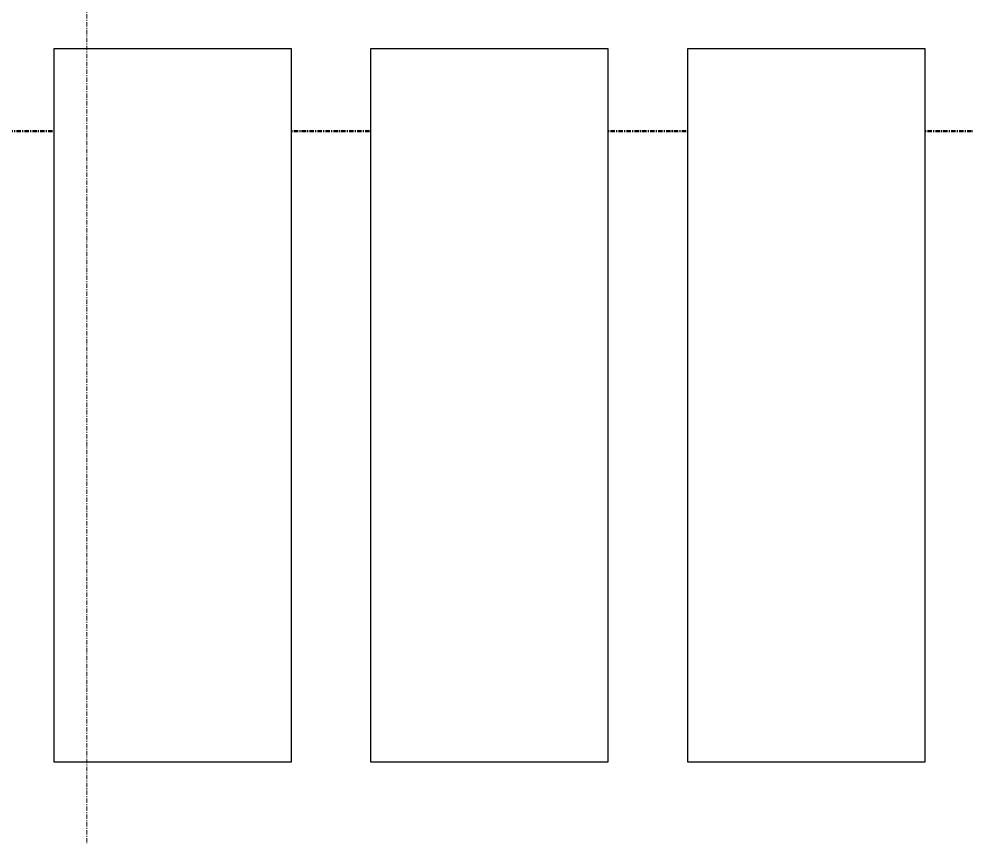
# Model space of a CAD drawing. Header units: millimetres. Extents: x -726012 to -647389, y -20772 to 18805.
# Drawn here: x -676368 to -675172, y 4249 to 5282 of the extents above; entities that cross this region are included whole.
import ezdxf
from ezdxf.xclip import XClip

# ---------------------------------------------------------------- set-up
doc = ezdxf.new("R2010")
doc.units = ezdxf.units.MM
doc.header["$XCLIPFRAME"] = 0
doc.linetypes.add('DPA_Grid _ Level 100', pattern=[10, 5.5, -1.6, 1.3, -1.6])
doc.layers.add('000 - WIPEOUT', color=250, linetype='Continuous')
doc.layers.add('A11_ALU.SOLID SHEET', color=2, linetype='Continuous')
doc.layers.add('G-ANNO-SECL', color=3, linetype='Continuous', lineweight=9)
doc.layers.add('S-GRID', color=251, linetype='Continuous', lineweight=9)

# ---------------------------------------------------------------- blocks, each defined once
blk = doc.blocks.new('*U1255')
at = {"color": 3}
for points in [[(-450, -450), (450, -450), (450, -750), (-450, -750)], [(-450, -850), (450, -850), (450, -1150), (-450, -1150)], [(-450, -1250), (450, -1250), (450, -1550), (-450, -1550)]]:
    blk.add_wipeout(points, dxfattribs=at).dxf.layer = '000 - WIPEOUT'
at = {"layer": 'A11_ALU.SOLID SHEET', "color": 0, "linetype": 'ByBlock'}
for points in [[(-450, -750), (450, -750), (450, -450), (-450, -450)], [(-450, -1150), (450, -1150), (450, -850), (-450, -850)], [(-450, -1550), (450, -1550), (450, -1250), (-450, -1250)]]:
    blk.add_lwpolyline(points, close=True, dxfattribs=at)
blk = doc.blocks.new('*U1287')
at = {"layer": 'A11_ALU.SOLID SHEET', "color": 0, "linetype": 'ByBlock', "rotation": 90}
blk.add_blockref('*U1255', (67908.5, 1215), dxfattribs=at)
blk = doc.blocks.new('*U1069')
at = {"layer": 'S-GRID', "linetype": 'DPA_Grid _ Level 100'}
blk.add_line((0, -12746.5), (0, 25446.8), dxfattribs=at)

msp = doc.modelspace()

# ---------------------------------------------------------------- linework, layer by layer
at = {"layer": 'G-ANNO-SECL', "linetype": 'DPA_Grid _ Level 100', "lineweight": 50}
msp.add_line((-724201, 5139.9), (-670136, 5139.9), dxfattribs=at)

# ---------------------------------------------------------------- next in the draw order: block references
at = {"layer": 'A11_ALU.SOLID SHEET'}
ref = msp.add_blockref('*U1287', (-744682.4, 3579), dxfattribs=at)
XClip(ref).set_block_clipping_path([(22516.8245944298, -23612.0000696909), (92487.8891097467, 7199.9972603897)])

# ---------------------------------------------------------------- next in the draw order: block references
msp.add_blockref('*U1069', (-676282.4, -7541.4))

doc.saveas('drawing.dxf')
